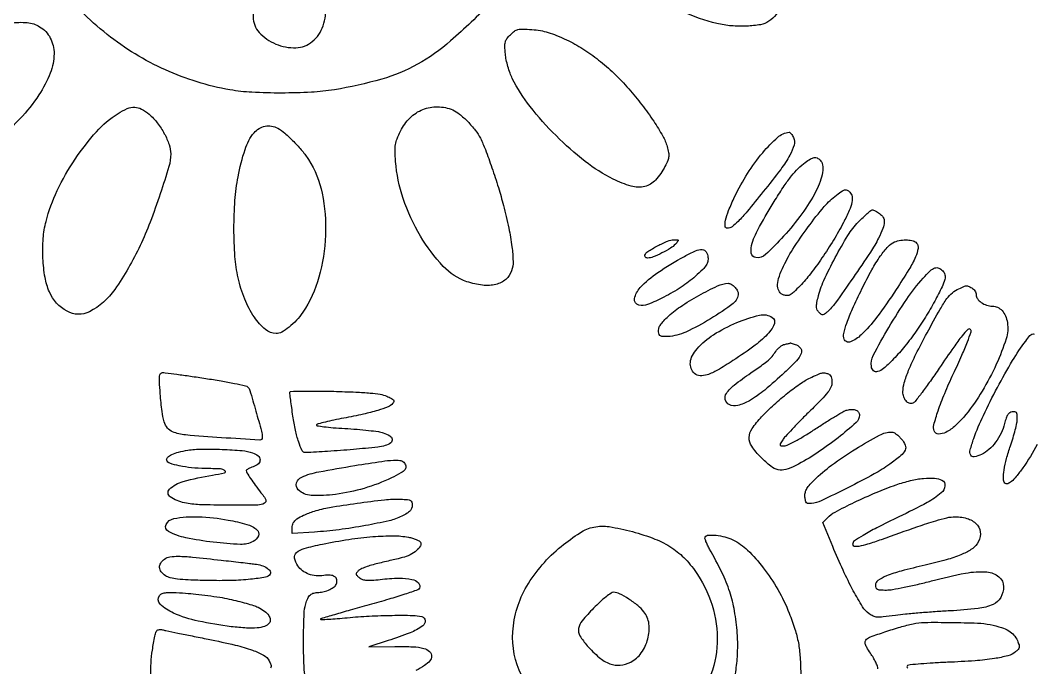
# Model space of a CAD drawing. Header units: inches. Extents: x 0 to 5940, y 0 to 4205.
# Drawn here: x 5454.9 to 5486.68, y 738.83 to 759.12 of the extents above; entities that cross this region are included whole.
import ezdxf

# ---------------------------------------------------------------- set-up
doc = ezdxf.new("R2010")
doc.units = ezdxf.units.IN
doc.header["$LTSCALE"] = 50
doc.header["$MEASUREMENT"] = 0

# ---------------------------------------------------------------- blocks, each defined once
blk = doc.blocks.new('JACZ-COO-GE-001-CAR-LOGO-R00')
at = {"color": 8}
for points in [[(5502.58, 2841.48, -0.020941), (5484.89, 2824.7, -0.05237), (5470.35, 2814.49, -0.057119), (5454.77, 2808.02, -0.029109), (5434.07, 2803.37, -0.027609), (5424.03, 2802.28, -0.01301), (5410.98, 2801.93, -0.012956), (5398.05, 2802.26, -0.030352), (5388.44, 2803.34, -0.063052), (5360.22, 2812.03, -0.061367), (5334.78, 2827.53, -0.058878), (5312.99, 2849.4, -0.050387)], [(5741.27, 2648.47, -0.03275), (5734.99, 2638.25, -0.014179), (5732.13, 2634.46, -0.048434), (5729.99, 2632.24, -0.096053), (5728.36, 2631.33, -0.283743), (5727.17, 2631.61, -0.205839), (5726.47, 2633.37, -0.030015), (5726.81, 2637.3, -0.028928), (5727.83, 2642.26, -0.018545), (5729.57, 2647.88, 0.010818), (5730.71, 2651.38, 0.011429), (5731.67, 2654.86, 0.011111), (5732.37, 2657.89, 0.049799), (5732.56, 2659.7, 0.020622), (5732.49, 2661.52, 0.138126), (5732.18, 2662.37, 0.215816), (5731.55, 2662.73, 0.059582), (5730.38, 2662.7, 0.105998), (5729.26, 2662.28, 0.10408), (5728.4, 2661.44, 0.065711), (5727.68, 2659.99, 0.019314), (5726.98, 2657.6, -0.049183), (5725.44, 2653.34, -0.048485), (5723.09, 2649.44, -0.050957), (5720.17, 2646.26, -0.070847), (5716.96, 2644.12, -0.058771), (5713.72, 2643.02, -0.343934), (5712.21, 2643.76, -0.181049), (5711.98, 2646.08, -0.021818), (5713.55, 2651.08, -0.02354), (5717.73, 2661.11, -0.011964), (5723.87, 2673.32, -0.011926), (5730.51, 2685.09, -0.026583), (5736.23, 2693.63, -0.009745), (5738.07, 2695.98, -0.125399), (5738.96, 2696.64, -0.193187), (5739.9, 2696.65, -0.02928)], [(5421.21, 2547.03, -0.019057), (5420.69, 2554.95, -0.00965), (5420.6, 2564.95, -0.007587), (5420.85, 2574.46, -0.05964), (5421.55, 2578.81, -0.040316), (5422.47, 2581.25, -0.102182), (5423.6, 2582.76, -0.117017), (5425.13, 2583.58, -0.062608), (5427.27, 2583.86, 0.063882), (5429.6, 2584.18, 0.047769), (5432.03, 2585.09, 0.049586), (5434.05, 2586.33, 0.139175), (5435.03, 2587.64, 0.152291), (5435.14, 2589.39, 0.191824), (5434.21, 2590.71, 0.127275), (5432.23, 2591.37, 0.056757), (5429.46, 2591.25, -0.061122), (5426.06, 2591.12, -0.067308), (5422.84, 2591.84, -0.071833), (5420.11, 2593.33, -0.08759), (5418.12, 2595.44, -0.09574), (5416.71, 2598.87, -0.267313), (5417.51, 2601.24, -0.116032), (5420.88, 2603.05, -0.015161), (5428.85, 2604.93, -0.01294), (5440.39, 2606.98, -0.017443), (5450.93, 2608.2, -0.019484), (5459.9, 2608.57, -0.048256), (5466.44, 2607.95, -0.024074), (5468.18, 2607.52, -0.027714), (5469.79, 2606.95, -0.028475), (5471.07, 2606.32, -0.122275), (5471.69, 2605.74, -0.287868), (5471.71, 2604.13, -0.079418), (5469.99, 2602.12, -0.061535), (5467.14, 2600.25, -0.054652), (5463.8, 2599.03, -0.001302), (5461.9, 2598.57, -0.000437), (5459.12, 2597.9, -0.000435), (5456.03, 2597.17, -0.000498), (5453.09, 2596.48, 0.014732), (5450.3, 2595.74, 0.017224), (5447.71, 2594.87, 0.016352), (5445.59, 2594, 0.092873), (5444.59, 2593.3, 0.035224), (5443.8, 2592.37, 0.200711), (5443.65, 2591.76, 0.16919), (5443.97, 2591.16, 0.023696), (5445.07, 2590.24, 0.080827), (5446.42, 2589.52, 0.061165), (5448.07, 2589.18, 0.037994), (5450.39, 2589.16, 0.010203), (5454.07, 2589.49, -0.019991), (5462.38, 2590.08, -0.061991), (5467.97, 2589.55, -0.140206), (5470.81, 2588.01, -0.2991), (5471.32, 2585.68, -0.221394), (5470.58, 2584.96, -0.003523), (5464.89, 2583.04, -0.008136), (5457.89, 2580.85, -0.004421), (5449.23, 2578.39, 0.001822), (5440.99, 2576.09, 0.00309), (5434.1, 2574.09, 0.000442), (5428.07, 2572.3, 0.567999), (5428.02, 2572.1, 0.213315), (5428.35, 2571.97, 0.001324), (5431.6, 2572.16, 0.005051), (5435.34, 2572.43, 0.00316), (5439.72, 2572.81, -0.010709), (5449.29, 2573.5, -0.00927), (5459.35, 2573.82, -0.007395), (5468.31, 2573.81, -0.061514), (5472.32, 2573.25, -0.32044), (5473.77, 2571.49, -0.261212), (5472.7, 2569.22, -0.060395), (5467.14, 2566.21, -0.01575), (5457.57, 2562.78), (5449.07, 2560.03), (5460.57, 2560.19, -0.012573), (5468.55, 2560.1, -0.05626), (5473.17, 2559.41, -0.122318), (5475.64, 2558.04, -0.208661), (5476.57, 2555.91, -0.184677), (5475.83, 2553.98, -0.059859), (5473.49, 2551.92, -0.040802), (5469.64, 2549.72, -0.016101)], [(5608.43, 2543.81, 0.02577), (5609.74, 2551.03, 0.025114), (5610.34, 2558.55, 0.025784), (5610.16, 2566.03, 0.024479), (5608.95, 2575.75, 0.036215), (5606.87, 2584.09, 0.033168), (5603.45, 2592.55, 0.016694), (5598.09, 2602.75, -0.016751), (5597.18, 2604.49, -0.023781), (5596.49, 2606.1, -0.02133), (5596.06, 2607.43, -0.208728), (5596.15, 2608, -0.244064), (5597.57, 2608.86, -0.03955), (5600.91, 2608.79, -0.040409), (5604.75, 2608.09, -0.047751), (5608.21, 2606.81, -0.079622), (5614.68, 2602.29, -0.036502), (5621.55, 2594.6, -0.034215), (5627.91, 2585.06, -0.034721), (5632.87, 2574.78, -0.018128), (5635.37, 2567.8, -0.031549), (5636.87, 2561.84, -0.029913), (5637.64, 2555.52, -0.014511), (5637.91, 2547.38, -0.066109)], [(5671.65, 2550.46, 0.082077), (5671.43, 2551.56, 0.018499), (5670.67, 2553.32, 0.018695), (5669.64, 2555.31, 0.017156), (5668.43, 2557.28, -0.010586), (5666.75, 2559.93, -0.065796), (5666.11, 2561.41, -0.144483), (5666.11, 2562.44, -0.127809), (5666.68, 2563.37, -0.10668), (5668.37, 2564.42, -0.005042), (5674.73, 2566.62, -0.009185), (5681.42, 2568.72, -0.015751), (5687.07, 2570.19, -0.053682), (5691.93, 2570.76, -0.005404), (5703.59, 2570.73, -0.006005), (5715.2, 2570.44, -0.042935), (5720.77, 2569.76, -0.021979), (5725.63, 2568.5, -0.059053), (5728.89, 2567.07, -0.081268), (5731.1, 2565.23, -0.080504), (5732.61, 2562.78, -0.020295), (5733.31, 2560.88, -0.118523), (5733.39, 2559.82, -0.146736), (5732.97, 2558.96, -0.036764), (5731.82, 2557.88, -0.105184), (5728.49, 2556.18, -0.027253), (5722.57, 2554.94, -0.020261), (5714.11, 2553.99, -0.007382), (5702.07, 2553.31, 0.004163), (5695.83, 2552.99, 0.006067), (5690.35, 2552.6, 0.003205), (5685.72, 2552.19, 0.099783), (5684.62, 2551.86, 0.641738), (5684.69, 2550.78, 0.045534)], [(5353.96, 2547.36, -0.053626), (5354.54, 2558.65, -0.004849), (5355.58, 2564.72, -0.070383), (5356.26, 2566.79, -0.233431), (5357.26, 2567.55, -0.109027), (5358.93, 2567.52, 0.009059), (5360.42, 2567.18, 0.000393), (5365.68, 2566.09, 0.000669), (5371.91, 2564.82, 0.000477), (5378.9, 2563.41, -0.008046), (5390.78, 2560.83, -0.027894), (5398.32, 2558.62, -0.043604), (5403.12, 2556.42, -0.141787), (5405.54, 2553.94, -0.01813), (5406.34, 2552.3, -0.135345), (5406.47, 2551.46, -0.145528), (5406.14, 2550.69, -0.022034)]]:
    blk.add_lwpolyline(points, format="xyb", dxfattribs=at)
for points in [[(5582.21, 2883.76, -0.026619), (5589.43, 2881.1, -0.014329), (5598.04, 2877.11, -0.014302), (5606.49, 2872.58, -0.024186), (5613.26, 2868.26, -0.059481), (5623.54, 2858.94, -0.104779), (5629.09, 2848.96, -0.149863), (5629.1, 2840.02, -0.1753), (5624.02, 2833.26, -0.102532), (5620.3, 2831.79, -0.032148), (5614.31, 2831.14, -0.031564), (5607.57, 2831.28, -0.036785), (5601.25, 2832.28, -0.055216), (5586.34, 2837.57, -0.037721), (5570.78, 2846.61, -0.038251), (5557.64, 2857.21, -0.097768), (5550.55, 2867.11, -0.068265), (5548.86, 2872.78, -0.136218), (5549.4, 2877.39, -0.132023), (5552.27, 2881.16, -0.062305), (5557.57, 2884.28, -0.075307), (5562.27, 2885.53, -0.032331), (5568.77, 2885.81, -0.031329), (5575.79, 2885.22, -0.038267)], [(5411.03, 2853, 0.076265), (5406.37, 2849.96, 0.057671), (5402.31, 2845.38, 0.05907), (5399.51, 2840.14, 0.093992), (5398.57, 2835.16, 0.187599), (5401.21, 2828.41, 0.108781), (5408.44, 2823.35, 0.105706), (5417.3, 2821.7, 0.169728), (5424.42, 2824.41, 0.134769), (5429.19, 2831.32, 0.113882), (5430.15, 2840.18, 0.11719), (5427.15, 2848.37, 0.148643), (5420.97, 2853.48, 0.024612), (5418.15, 2854.5, 0.08676), (5416.24, 2854.74, 0.077423), (5414.25, 2854.33, 0.01712)], [(5305.27, 2830.92, -0.135992), (5309.93, 2825.95, -0.124131), (5311.57, 2819.11, -0.092733), (5309.89, 2810.66, -0.048447), (5304.93, 2801.1, -0.049495), (5296.61, 2790.68, -0.018956), (5283.15, 2777.88, -0.019091), (5268.63, 2766.04, -0.044476), (5256.73, 2758.63, -0.062435), (5250.15, 2756.28, -0.09109), (5244.02, 2756.05, -0.102561), (5238.73, 2757.97, -0.099966), (5234.59, 2761.85, -0.113946), (5232.28, 2767.43, -0.101571), (5232.52, 2773.71, -0.065655), (5235.56, 2781.54, -0.021413), (5242, 2792.16, -0.02576), (5249.61, 2802.39, -0.024318), (5258.37, 2812, -0.025156), (5267.65, 2820.34, -0.034906), (5276.79, 2826.76, -0.047852), (5284.47, 2830.44, -0.051642), (5292.51, 2832.48, -0.057458), (5299.83, 2832.7, -0.11623)], [(5535.6, 2825.15, -0.03004), (5542.66, 2821.26, -0.025763), (5549.59, 2816.36, -0.024543), (5556.3, 2810.52, -0.021548), (5562.73, 2803.8, -0.015935), (5568.48, 2796.79, -0.017253), (5573.63, 2789.61, -0.017772), (5577.62, 2783.11, -0.060759), (5579.53, 2778.54, -0.022104), (5580.13, 2775.93, -0.07364), (5580.2, 2774.17, -0.071057), (5579.76, 2772.44, -0.019641), (5578.58, 2769.89, -0.067152), (5574.45, 2763.94, -0.148568), (5569.75, 2761.14, -0.130567), (5563.85, 2761.25, -0.046711), (5555.95, 2764.33, -0.049167), (5543.71, 2772.07, -0.030601), (5530.95, 2783.32, -0.030587), (5519.66, 2796.05, -0.048774), (5511.85, 2808.32, -0.03001), (5510.84, 2810.64, -0.018295), (5509.92, 2813.48, -0.018243), (5509.21, 2816.41, -0.028244), (5508.83, 2818.98, -0.013666), (5508.61, 2822.39, -0.072665), (5508.81, 2824.23, -0.097818), (5509.51, 2825.68, -0.035261), (5511.02, 2827.42, -0.038138), (5512.81, 2828.95, -0.100313), (5514.33, 2829.66, -0.066076), (5516.37, 2829.86, -0.010129), (5520.44, 2829.66, -0.024682), (5524.12, 2829.21, -0.029637), (5527.52, 2828.42, -0.025817), (5531.15, 2827.13, -0.012969)], [(5353.11, 2792.71, -0.048505), (5356.69, 2788.89, -0.039473), (5359.75, 2784.19, -0.041021), (5361.87, 2779.41, -0.084064), (5362.55, 2775.38, -0.072018), (5361.74, 2769.85, -0.008476), (5358, 2757.97, -0.011012), (5353.51, 2745.47, -0.019001), (5349.17, 2735.31, -0.04033), (5338.14, 2716.19, -0.124592), (5327.01, 2706.44, -0.249548), (5317.25, 2706.62, -0.163936), (5309.52, 2715.11, -0.061137), (5307.62, 2721.43, -0.030593), (5306.71, 2729.75, -0.030238), (5306.83, 2738.41, -0.045185), (5308.06, 2745.88, -0.048016), (5312.97, 2759.32, -0.035581), (5320.79, 2773.07, -0.036365), (5330.11, 2785.06, -0.066969), (5339.52, 2793.03, -0.043453), (5343.53, 2795.13, -0.105338), (5346.8, 2795.75, -0.115769), (5349.84, 2794.96, -0.058971)], [(5485.85, 2794.53, -0.073854), (5488.77, 2792.77, -0.026737), (5492.34, 2789.48, -0.027051), (5495.66, 2785.68, -0.048815), (5497.88, 2782.19, -0.026904), (5500.06, 2777.25, -0.007509), (5502.93, 2769.3, -0.007844), (5505.77, 2760.63, -0.011378), (5507.97, 2752.88, -0.011376), (5510.31, 2742.98, -0.021071), (5511.69, 2734.83, -0.025064), (5512.17, 2728.44, -0.086085), (5511.56, 2724.34, -0.1373), (5509.01, 2720.55, -0.116973), (5504.7, 2718.34, -0.09012), (5498.88, 2717.99, -0.051851), (5492, 2719.55, -0.124271), (5481.64, 2726.24, -0.053753), (5471.73, 2739.48, -0.051113), (5464.18, 2755.81, -0.064695), (5460.85, 2772.08, -0.011714), (5460.63, 2776.64, -0.046618), (5460.81, 2779.44, -0.054077), (5461.5, 2781.94, -0.019553), (5462.99, 2785.31, -0.084146), (5467.14, 2791.09, -0.099501), (5472.75, 2794.77, -0.102167), (5479.22, 2795.95, -0.093396)], [(5409.3, 2786.57, -0.051992), (5412.41, 2784.39, -0.019506), (5416.29, 2780.75, -0.019713), (5420.03, 2776.64, -0.033319), (5422.78, 2772.88, -0.091545), (5428.71, 2758.19, -0.059705), (5430.2, 2739.92, -0.058765), (5427.3, 2721.45, -0.079924), (5420.25, 2706.17, -0.038414), (5417.5, 2702.68, -0.038452), (5414.25, 2699.66, -0.040873), (5411.05, 2697.52, -0.127775), (5408.57, 2696.88, -0.18184), (5403.93, 2698.62, -0.063406), (5399.12, 2704.06, -0.053106), (5394.9, 2711.93, -0.04165), (5392.01, 2721.19, -0.036853), (5390.63, 2730.56, -0.017859), (5390.2, 2742.66, -0.017822), (5390.63, 2755.04, -0.029762), (5391.98, 2765.38, -0.03022), (5395.04, 2777.32, -0.093878), (5398.99, 2784.59, -0.175779), (5403.79, 2787.45, -0.176011)], [(5634.72, 2782.45, -0.174919), (5634.98, 2779.22, -0.061089), (5633.19, 2774.83, -0.034114), (5629.14, 2768.61, -0.008189), (5621.55, 2758.88, -0.003538), (5614.46, 2750.2, -0.021025), (5610.53, 2745.85, -0.040372), (5607.87, 2743.54, -0.159534), (5605.83, 2742.88, -0.38929), (5604.85, 2743.78, -0.0786), (5605.03, 2746.38, -0.040303), (5606.38, 2750.61, -0.013316), (5609.01, 2756.57, -0.030445), (5614.65, 2766.81, -0.034281), (5621.29, 2775.88, -0.035694), (5627.84, 2782.6, -0.15753), (5632.84, 2784.8, -0.213513), (5633.21, 2784.68, -0.039188), (5633.71, 2784.14, -0.035983), (5634.24, 2783.38, -0.025829)], [(5646.37, 2772.68, -0.165188), (5647.42, 2770.56, -0.065748), (5647.41, 2767.27, -0.05318), (5646.44, 2763.28, -0.036585), (5644.56, 2759.02, -0.034749), (5638.41, 2749.22, -0.026644), (5630.43, 2739.41, -0.020816), (5622.52, 2731.39, -0.226861), (5618.31, 2730.06, -0.33035), (5616.28, 2732.06, -0.119747), (5616.65, 2736.33, -0.047075), (5619.9, 2743.66, -0.010921), (5626.76, 2755.28, -0.008796), (5630.73, 2761.44, -0.021768), (5633.92, 2765.77, -0.028777), (5636.83, 2769, -0.035659), (5639.91, 2771.63, -0.023167), (5642.22, 2773.18, -0.095786), (5643.79, 2773.75, -0.149802), (5645.08, 2773.58, -0.088161)], [(5659.37, 2758.68, -0.156278), (5660.35, 2756.78, -0.093409), (5660.29, 2754.21, -0.053821), (5659.13, 2750.62, -0.015606), (5656.58, 2745.39, -0.015248), (5652.18, 2737.64, -0.013798), (5647.19, 2729.9, -0.014354), (5642.14, 2722.96, -0.027174), (5637.62, 2717.74, -0.010373), (5634.89, 2715.02, -0.062323), (5633.29, 2713.84, -0.121993), (5631.96, 2713.47, -0.095194), (5630.48, 2713.71, -0.156119), (5628.6, 2715.17, -0.138124), (5627.81, 2717.52, -0.086771), (5628.22, 2720.87, -0.033399), (5629.89, 2725.28, -0.033687), (5634.45, 2733.68, -0.017875), (5641.13, 2743.45, -0.017189), (5648.17, 2752.33, -0.057788), (5653.58, 2757.38, -0.009082), (5656.14, 2759.2, -0.095142), (5657.32, 2759.71, -0.193347), (5658.24, 2759.56, -0.060402)], [(5672.35, 2749.32, -0.107452), (5673.92, 2747.62, -0.143346), (5674.43, 2745.59, -0.085836), (5673.84, 2742.82, -0.02161), (5671.94, 2738.6, -0.029636), (5668.34, 2732.4, -0.00524), (5660.8, 2721.28, -0.00394), (5652.95, 2710.14, -0.05359), (5649.65, 2706.45, -0.019617), (5648.34, 2705.36, -0.143286), (5647.59, 2705.06, -0.183558), (5646.9, 2705.26, -0.036547), (5645.9, 2706.12, -0.073298), (5645.11, 2707.18, -0.106514), (5644.79, 2708.3, -0.063649), (5644.88, 2709.85, -0.012812), (5645.46, 2712.55, -0.04643), (5648.03, 2720.04, -0.016896), (5652.98, 2730.11, -0.016643), (5658.54, 2739.75, -0.052621), (5663.12, 2745.63, -0.008925), (5665.13, 2747.64, -0.012949), (5666.98, 2749.34, -0.008534), (5668.57, 2750.67, -0.172151), (5669.15, 2750.88, -0.09308), (5669.67, 2750.78, -0.020584), (5670.49, 2750.42, -0.020717), (5671.43, 2749.92, -0.018647)], [(5583.13, 2735.94, -0.072185), (5580.99, 2734.17, -0.020851), (5577.22, 2732.09, -0.019618), (5573.34, 2730.34, -0.096584), (5571, 2729.88, -0.081006), (5570.42, 2729.97, -0.121972), (5569.99, 2730.25, -0.142079), (5569.78, 2730.65, -0.127734), (5569.8, 2731.13, -0.177565), (5571.03, 2732.7, -0.017268), (5575.29, 2735.15, -0.020911), (5579.73, 2737.28, -0.099001), (5582.47, 2737.86, -0.011562), (5583.99, 2737.83, -0.310647), (5584.3, 2737.61, -0.263037), (5584.23, 2737.2, -0.009051)], [(5688.54, 2736.42, -0.217824), (5689.17, 2734.06, -0.062475), (5688.07, 2730.35, -0.034278), (5685.17, 2724.83, -0.00818), (5679.59, 2716.09, -0.013878), (5671.01, 2703.88, -0.042286), (5664.3, 2696.3, -0.094804), (5659.61, 2693.28, -0.419269), (5656.9, 2694.45, -0.148831), (5656.72, 2696.98, -0.028704), (5658.02, 2701.45, -0.021799), (5660.52, 2707.66, -0.007567), (5664.65, 2716.39, -0.011745), (5668.99, 2724.73, -0.026397), (5672.76, 2730.78, -0.034267), (5676.08, 2734.91, -0.11054), (5678.96, 2736.9, -0.059062), (5681.61, 2737.62, -0.049662), (5684.51, 2737.76, -0.052756), (5687.06, 2737.36, -0.155444)], [(5597.37, 2730.26, -0.07528), (5597.27, 2728.38, -0.095527), (5596.61, 2726.77, -0.054028), (5595.08, 2724.93, -0.010171), (5591.87, 2721.94, -0.037533), (5585.7, 2717.2, -0.026528), (5578.14, 2712.81, -0.02283), (5570.95, 2709.53, -0.158343), (5567.14, 2709.27, -0.397872), (5565.3, 2712.16, -0.141285), (5567.74, 2716.96, -0.056467), (5575.44, 2723.54, -0.023884), (5587.07, 2730.61, -0.021333), (5591.93, 2732.99, -0.112275), (5594.84, 2733.55, -0.241188), (5596.53, 2732.61, -0.12388)], [(5700.03, 2724.27, -0.144675), (5700.95, 2722.58, -0.118933), (5700.9, 2720.51, -0.049586), (5699.69, 2717.32, -0.006996), (5696.48, 2711.08, -0.017292), (5692.41, 2704.03, -0.016019), (5687.77, 2697.09, -0.016406), (5682.83, 2690.66, -0.021397), (5677.87, 2685.13, -0.02495), (5674.15, 2681.68, -0.104324), (5671.47, 2680.26, -0.261037), (5669.74, 2680.66, -0.173916), (5668.77, 2682.5, -0.158461), (5669.61, 2687.37, -0.011219), (5676.42, 2699.58, -0.016962), (5684.24, 2711.91, -0.033375), (5691.4, 2721.04, -0.017539), (5694.54, 2724.28, -0.102729), (5696.53, 2725.55, -0.194049), (5698.22, 2725.5, -0.094678)], [(5609, 2717.31, -0.036421), (5609.6, 2716.61, -0.03413), (5610.11, 2715.82, -0.035971), (5610.46, 2715.06, -0.090115), (5610.57, 2714.45, -0.235372), (5608.38, 2710.07, -0.024203), (5598.53, 2703.35, -0.029502), (5587.69, 2697.57, -0.093686), (5579.76, 2695.59, -0.020318), (5577.71, 2695.56, -0.115716), (5576.67, 2695.83, -0.175841), (5576.07, 2696.48, -0.062428), (5575.74, 2697.71, -0.103991), (5575.83, 2699.01, -0.06733), (5576.43, 2700.39, -0.047667), (5577.6, 2701.98, -0.019315), (5579.48, 2703.91, -0.042227), (5585.32, 2708.59, -0.020731), (5593.44, 2713.57, -0.018286), (5601.51, 2717.69, -0.099919), (5606.25, 2718.83, -0.099705), (5606.81, 2718.74, -0.036704), (5607.54, 2718.4, -0.0346), (5608.31, 2717.91, -0.03502)], [(5712.64, 2716.84, -0.068689), (5713.38, 2716.31, -0.055977), (5714, 2715.55, -0.057687), (5714.43, 2714.71, -0.087953), (5714.57, 2713.9, 0.159171), (5715.15, 2712.14, 0.080591), (5716.83, 2710.48, 0.072669), (5719.16, 2709.29, 0.082078), (5721.64, 2708.88, -0.108653), (5723.94, 2708.37, -0.099945), (5725.9, 2706.94, -0.086151), (5727.37, 2704.64, -0.058767), (5728.22, 2701.66, -0.118891), (5727.68, 2694.61, -0.028132), (5723.39, 2683.51, -0.028987), (5717.2, 2671.69, -0.03569), (5710.04, 2661.51, -0.034104), (5705.57, 2656.72, -0.068869), (5701.35, 2653.75, -0.127124), (5698.12, 2653.02, -0.302343), (5696.21, 2654.38, -0.159254), (5696.08, 2656.98, -0.015188), (5697.96, 2663.16, -0.017519), (5700.83, 2670.75, -0.011158), (5704.66, 2679.38, 0.004959), (5708.36, 2687.42, 0.01321), (5710.78, 2693.24, 0.009727), (5712.36, 2697.58, 0.286085), (5712.1, 2698.68, 0.41402), (5710.95, 2698.68, 0.026787), (5708.47, 2695.92, 0.017908), (5704.75, 2690.96, 0.003544), (5698.47, 2681.78, -0.005571), (5694.55, 2676.11, -0.00819), (5690.97, 2671.21, -0.004432), (5687.86, 2667.18, -0.135439), (5686.85, 2666.43, -0.186806), (5685.36, 2666.44, -0.122849), (5683.94, 2667.44, -0.097291), (5682.92, 2669.24, -0.080575), (5682.57, 2671.41, -0.071619), (5683.15, 2675.41, -0.025668), (5685.06, 2680.86, -0.019373), (5688.27, 2687.93, -0.008056), (5693.13, 2697.21, -0.003454), (5698.88, 2707.59, -0.02852), (5701.78, 2712.14, -0.063493), (5704.18, 2714.69, -0.068926), (5707.07, 2716.48, -0.004616), (5709.54, 2717.54, -0.08302), (5710.37, 2717.74, -0.125048), (5711.12, 2717.6, -0.014924)], [(5625.46, 2703.97, -0.349106), (5626.38, 2701.3, -0.100339), (5623.98, 2697.27, -0.04822), (5618.02, 2691.86, -0.015885), (5608.3, 2685.08, -0.012726), (5601.5, 2680.89, -0.050555), (5597.04, 2678.87, -0.095025), (5593.88, 2678.44, -0.171887), (5591.51, 2679.44, -0.11967), (5590.01, 2681.64, -0.115315), (5589.66, 2684.31, -0.095586), (5590.55, 2687.27, -0.059805), (5592.6, 2690.26, -0.072309), (5599.79, 2696.39, -0.041562), (5609.93, 2701.65, -0.039633), (5619.86, 2704.9, -0.203095)], [(5636, 2691.9, -0.162963), (5637.95, 2690.31, -0.245947), (5638.12, 2688.17, -0.089349), (5636.05, 2685.02, -0.014947), (5630.88, 2679.89, -0.014924), (5622.17, 2672.23, -0.041548), (5615.49, 2667.58, -0.064157), (5610.35, 2665.43, -0.192466), (5606.64, 2665.84, -0.211322), (5604.93, 2668.03, -0.214044), (5605.42, 2670.74, -0.077583), (5608.86, 2674.42, -0.015809), (5616.07, 2679.71, 0.003611), (5621.25, 2683.32, 0.02356), (5623.75, 2685.27, 0.041857), (5625.4, 2686.94, 0.029287), (5626.97, 2689.07, -0.043646), (5627.8, 2690.13, -0.0372), (5628.85, 2691.09, -0.03885), (5629.94, 2691.83, -0.080927), (5630.9, 2692.18, 0.004132), (5631.74, 2692.35, 0.00601), (5632.49, 2692.52, 0.0032), (5633.11, 2692.67, 0.097582), (5633.25, 2692.74, -0.231949), (5633.4, 2692.77, -0.004821), (5634.14, 2692.55, -0.01022), (5635.01, 2692.27, -0.006575)], [(5377.86, 2677.3, -0.005262), (5384.54, 2676.23, -0.007824), (5390.36, 2675.13, -0.003973), (5395.25, 2674.1, -0.141528), (5396.25, 2673.55, -0.126741), (5397.14, 2672.07, -0.002205), (5399.76, 2663.03, -0.00361), (5402.19, 2654.3, -0.066064), (5402.57, 2651.45, -0.430641), (5401.47, 2650.4, -0.00218), (5384.69, 2651.41, -0.005779), (5369.03, 2652.61, -0.075244), (5363.36, 2653.98, -0.129714), (5361.19, 2655.62, -0.088931), (5359.73, 2658.36, -0.048429), (5358.74, 2662.88, -0.011243), (5357.99, 2670.63, -0.004342), (5357.64, 2676.02, -0.040688), (5357.7, 2678.35, -0.133382), (5358.13, 2679.45, -0.237799), (5358.98, 2679.88, -0.033002), (5360.18, 2679.8, -0.000956), (5365.22, 2679.12, -0.001924), (5371.15, 2678.29, -0.001324)], [(5649.99, 2679.27, -0.126099), (5650.64, 2678.81, -0.074641), (5651.14, 2677.99, -0.060817), (5651.46, 2676.89, -0.040437), (5651.57, 2675.58, -0.109876), (5651.11, 2673.53, -0.055356), (5649.73, 2671.26, -0.028679), (5647, 2668.13, -0.005389), (5641.63, 2662.75, 0.004315), (5637.71, 2658.83, 0.005356), (5634.12, 2655.12, 0.004418), (5631.18, 2651.94, 0.039718), (5630.02, 2650.44, 0.008665), (5628.96, 2648.76, 0.210577), (5628.89, 2648.22, 0.314087), (5629.25, 2647.93, 0.017172), (5630.77, 2647.88, 0.115711), (5632.26, 2648.23, 0.009808), (5635.79, 2650.07, 0.012477), (5639.98, 2652.49, 0.00898), (5644.53, 2655.4, -0.005495), (5649.04, 2658.32, -0.00723), (5653.22, 2660.88, -0.005428), (5656.77, 2662.93, -0.066933), (5658.21, 2663.5, -0.057311), (5660.34, 2663.78, -0.104097), (5662.06, 2663.45, -0.142073), (5663.16, 2662.56, -0.153258), (5663.57, 2661.25, -0.213861), (5662.11, 2657.99, -0.014961), (5654.25, 2651.4, -0.021342), (5644.96, 2644.69, -0.026073), (5635.72, 2639.26, -0.047765), (5631.36, 2637.51, -0.130791), (5628.07, 2637.42, -0.110049), (5624.83, 2638.99, -0.028615), (5620.48, 2642.87, -0.045873), (5616.52, 2647.64, -0.156563), (5615.37, 2651.45, -0.146866), (5616.63, 2655.37, -0.03876), (5620.82, 2660.55, -0.019036), (5626.27, 2665.89, -0.017073), (5632.3, 2671, -0.017623), (5638.1, 2675.26, -0.043146), (5642.71, 2677.86, -0.005572), (5645.93, 2679.27, -0.052982), (5647.36, 2679.71, -0.099196), (5648.5, 2679.71, -0.040743)], [(5456.94, 2669.52, -0.014382), (5458.98, 2668.58, -0.100035), (5459.85, 2667.92, -0.239499), (5460.02, 2667.24, -0.117206), (5459.62, 2666.43, -0.123436), (5457.54, 2664.91, -0.023329), (5453.08, 2663.33, -0.019374), (5446.76, 2661.69, -0.008085), (5438.14, 2659.94, 0.005841), (5433.88, 2659.1, 0.008514), (5430.16, 2658.25, 0.004819), (5427.05, 2657.46, 0.132013), (5426.33, 2657.04, 0.610964), (5426.45, 2656.66, 0.008561), (5429.49, 2656.21, 0.012311), (5433.53, 2655.79, 0.006158), (5438.66, 2655.45, -0.00674), (5443.98, 2655.09, -0.007763), (5449.04, 2654.6, -0.007061), (5453.31, 2654.05, -0.044044), (5455.45, 2653.55, -0.056423), (5458.29, 2652.25, -0.224094), (5459.33, 2650.7, -0.27956), (5458.69, 2649.18, -0.077287), (5456.28, 2647.95, -0.055171), (5453.04, 2647.26, -0.002852), (5442.4, 2646.27, -0.005046), (5431.14, 2645.41, -0.007678), (5421.35, 2644.9, -0.300977), (5420, 2645.72, -0.027842), (5418.48, 2649.52, -0.028486), (5417.06, 2654.67, -0.017836), (5415.96, 2660.82, -0.001017), (5415.44, 2664.55, -0.001486), (5415, 2667.83, -0.000714), (5414.64, 2670.63, -0.026521), (5414.59, 2671.27, -0.411979), (5414.93, 2671.63, -0.002334), (5420.1, 2671.76, -0.007451), (5426.27, 2671.79, -0.004092), (5433.82, 2671.66, -0.003738), (5443.51, 2671.33, -0.012822), (5449.79, 2670.91, -0.019088), (5454.11, 2670.35, -0.057973)], [(5681.98, 2650.81, -0.079294), (5683.58, 2648.14, -0.208751), (5683.52, 2645.95, -0.110965), (5681.68, 2643.59, -0.015977), (5676.81, 2639.84, -0.03167), (5670.03, 2635.57, -0.008146), (5658.56, 2629.58, -0.005322), (5646.81, 2623.83, -0.085197), (5642.57, 2622.64, -0.047758), (5641.22, 2622.63, -0.177359), (5640.47, 2622.98, -0.144004), (5640.03, 2623.8, -0.028148), (5639.77, 2625.46, -0.066572), (5639.83, 2627.23, -0.082034), (5640.37, 2628.78, -0.056151), (5641.56, 2630.49, -0.015975), (5643.77, 2632.85, -0.038678), (5651.39, 2639.39, -0.019297), (5661.93, 2646.5, -0.015347), (5672.38, 2652.54, -0.123965), (5677.7, 2653.88, -0.121847), (5678.53, 2653.67, -0.034567), (5679.66, 2652.98, -0.032625), (5680.86, 2651.98, -0.029415)], [(5398.36, 2644.8, -0.085586), (5400.74, 2643.48, -0.218015), (5401.61, 2641.75, -0.22917), (5400.85, 2640.03, -0.092634), (5398.57, 2638.73, 0.018198), (5397.42, 2638.28, 0.026901), (5396.45, 2637.8, 0.025275), (5395.73, 2637.34, 0.245246), (5395.58, 2637.03, 0.13684), (5395.86, 2636.05, 0.009033), (5397.45, 2633.57, 0.012431), (5399.52, 2630.62, 0.008636), (5402, 2627.4, -0.012588), (5403.51, 2625.4, -0.076615), (5404.09, 2624.25, -0.183573), (5404.05, 2623.46, -0.150269), (5403.5, 2622.81, -0.139141), (5400.63, 2621.97, -0.00388), (5387.59, 2621.92, -0.007524), (5375.1, 2622.16, -0.044241), (5368.6, 2622.96, -0.093168), (5362.31, 2625.6, -0.477073), (5361.99, 2628.86, -0.130886), (5368.03, 2632.31, -0.023287), (5380.88, 2635.06, 0.015802), (5386.05, 2636.09, 0.612032), (5386.27, 2636.98, 0.169273), (5384.38, 2637.74, 0.008386), (5377.57, 2637.94, -0.021419), (5371.64, 2638.27, -0.028612), (5366.31, 2639.11, -0.026924), (5362.14, 2640.25, -0.238208), (5360.83, 2641.56, -0.294502), (5361.16, 2642.79, -0.07342), (5362.97, 2644.02, -0.048579), (5365.98, 2645.11, -0.02346), (5370, 2645.95, -0.037642), (5376.05, 2646.46, -0.012237), (5385.02, 2646.32, -0.010828), (5393.82, 2645.77, -0.06298)], [(5464.37, 2640.68, -0.132497), (5465.3, 2639.06, -0.234726), (5465, 2637.58, -0.099158), (5463.17, 2636.01, -0.016611), (5459.04, 2633.86, -0.039462), (5447.09, 2629.28, -0.040303), (5434.64, 2626.66, -0.042124), (5423.95, 2626.21, -0.188019), (5418.31, 2628.69, -0.276021), (5417.56, 2631.7, -0.222444), (5419.82, 2634.24, -0.053972), (5427.24, 2636.49, -0.007528), (5443.07, 2639.26, -0.002144), (5454.84, 2641.07, -0.020589), (5459.87, 2641.62, -0.051945), (5462.69, 2641.52, -0.162535)], [(5699.64, 2632.84, -0.306497), (5700.96, 2630.33, -0.191039), (5699.34, 2627.28, -0.054215), (5693.17, 2623.08, -0.009926), (5680.84, 2616.84, 0.004605), (5671.14, 2612.05, 0.016958), (5665.14, 2608.76, 0.019833), (5661.34, 2606.3, 0.243674), (5660.57, 2604.81, 0.385778), (5661.3, 2604.01, 0.067774), (5663.51, 2604.09, 0.033701), (5667.28, 2605.01, 0.008623), (5673.24, 2607.02, -0.001425), (5689.07, 2612.6, -0.009775), (5696.92, 2615.17, -0.019808), (5701.81, 2616.46, -0.053466), (5705.39, 2616.86, -0.081406), (5711.16, 2615.94, -0.142215), (5715.12, 2613.21, -0.18231), (5716.42, 2609.32, -0.144673), (5715, 2605.09, -0.099354), (5712.32, 2602.53, -0.04354), (5707.95, 2600.27, -0.030196), (5701.54, 2598.08, -0.011003), (5692.23, 2595.74, 0.008338), (5681.75, 2593.15, 0.031952), (5675.38, 2591.03, 0.054228), (5671.67, 2589.03, 0.24687), (5670.57, 2586.93, 0.099521), (5670.79, 2585.85, 0.194137), (5671.4, 2585.24, 0.090017), (5672.64, 2584.95, 0.012431), (5675.32, 2584.89, 0.042046), (5678.04, 2585.12, 0.007381), (5683.08, 2586.06, 0.007958), (5688.98, 2587.35, 0.007074), (5695.07, 2588.88, -0.01751), (5709.88, 2592.26, -0.067798), (5719.27, 2592.77, -0.151133), (5724.49, 2590.68, -0.226123), (5726.57, 2586.31, -0.130667), (5725.32, 2581.62, -0.158549), (5721.97, 2578.58, -0.077685), (5715.39, 2576.78, -0.015054), (5703.09, 2575.77, 0.004284), (5696.71, 2575.38, 0.003545), (5689.92, 2574.87, 0.00358), (5683.7, 2574.3, 0.0096), (5679.28, 2573.78, -0.005707), (5673.89, 2573.11, -0.044615), (5671.37, 2573.05, -0.086972), (5669.6, 2573.48, -0.05444), (5667.76, 2574.54, -0.096553), (5664.97, 2577.54, -0.015067), (5660.89, 2584.58, -0.015707), (5656.4, 2593.54, -0.011169), (5651.91, 2603.85), (5647.63, 2614.32), (5649.62, 2616.44, -0.083295), (5652.9, 2618.93, -0.009068), (5661.41, 2623.21, -0.011923), (5670.9, 2627.49, -0.01672), (5679.57, 2630.83, -0.02406), (5685.87, 2632.67, -0.034238), (5691.62, 2633.65, -0.03952), (5696.41, 2633.75, -0.108838)], [(5468.07, 2621.88, -0.088166), (5467.83, 2620.53, -0.102555), (5467.15, 2619.43, -0.067865), (5465.84, 2618.39, -0.019809), (5463.57, 2617.15, -0.058118), (5457.97, 2615.14, -0.011924), (5447.66, 2613.01, -0.013007), (5436.1, 2611.22, -0.016407), (5425.32, 2610.19), (5415.57, 2609.58), (5415.57, 2612.11, -0.132299), (5416.13, 2614.18, -0.102697), (5417.69, 2615.92, -0.061222), (5420.57, 2617.54, -0.017936), (5425.33, 2619.31, -0.037684), (5431.95, 2620.95, -0.007549), (5443.97, 2622.81, -0.007668), (5456.05, 2624.3, -0.035706), (5463.07, 2624.56, -0.010978), (5466.07, 2624.38, -0.103438), (5467.3, 2624.02, -0.207009), (5467.88, 2623.29, -0.065791)], [(5387.65, 2615.46, -0.025693), (5395.84, 2613.56, -0.1079), (5400.26, 2611.17, -0.325861), (5400.87, 2608.62, -0.171787), (5398.56, 2606.09, -0.134101), (5393.03, 2604.83, -0.018611), (5381.17, 2605.76, -0.021866), (5369.19, 2607.69, -0.068598), (5361.52, 2610.4, -0.409974), (5360.51, 2613.49, -0.233371), (5363.92, 2616.07, -0.058324), (5374.7, 2616.88, -0.033632)], [(5564.32, 2610.39, -0.027619), (5574.18, 2607.16, -0.052499), (5581.59, 2603.33, -0.058318), (5587.52, 2598.35, -0.04345), (5592.82, 2591.64, -0.080122), (5599.76, 2576.19, -0.086494), (5601.24, 2559.76, -0.090225), (5597.1, 2544.36, -0.097196), (5587.86, 2531.86, -0.043468), (5582.54, 2527.79, -0.049272), (5576.81, 2524.89, -0.046217), (5570.32, 2523.04, -0.031588), (5562.7, 2522.11, -0.037968), (5553.27, 2522.27, -0.049685), (5544.81, 2523.92, -0.04921), (5536.78, 2527.22, -0.036241), (5528.63, 2532.33, -0.121031), (5515.83, 2547.63, -0.130609), (5512.05, 2566.67, -0.118479), (5518.18, 2586.52, -0.08867), (5533.2, 2603.9, -0.026896), (5541.45, 2609.9, -0.092396), (5547.55, 2612.4, -0.09124), (5554.18, 2612.56, -0.02584)], [(5384.57, 2597.93, -0.00009), (5388.9, 2597.44, -0.00009), (5393.23, 2596.95, -0.000088), (5397.01, 2596.51, -0.000356), (5399.31, 2596.25, -0.048313), (5402.23, 2595.62, -0.066987), (5404.65, 2594.48, -0.098821), (5406.03, 2593.13, -0.296924), (5406.06, 2591.87, -0.213931), (5404.01, 2590.48, -0.017781), (5397.49, 2589.57, -0.020074), (5388.98, 2589.03, -0.011317), (5378.63, 2589.03, -0.003989), (5370.22, 2589.28, -0.019211), (5365.45, 2589.65, -0.034178), (5362.38, 2590.22, -0.082248), (5360.28, 2591.15, -0.081003), (5358.4, 2592.87, -0.152288), (5357.68, 2594.76, -0.160764), (5358.18, 2596.66, -0.092931), (5359.82, 2598.39, -0.11766), (5362.23, 2599.38, -0.043903), (5365.91, 2599.64, -0.020576), (5372.05, 2599.27, -0.002942)], [(5388.14, 2580.94, -0.008689), (5391.87, 2580.08, -0.008635), (5395.58, 2579.09, -0.00852), (5398.78, 2578.12, -0.033062), (5400.71, 2577.35, -0.045293), (5403.53, 2575.68, -0.084744), (5405.37, 2573.79, -0.128405), (5406.05, 2571.96, -0.199721), (5405.56, 2570.36, -0.139085), (5403.56, 2568.99, -0.059081), (5400.36, 2568.32, -0.038708), (5395.71, 2568.27, -0.013328), (5389.02, 2568.88, -0.023792), (5374.59, 2571.31, -0.049713), (5363.77, 2574.81, -0.090807), (5357.93, 2578.75, -0.390343), (5357.74, 2582.58, -0.136662), (5358.87, 2583.37, -0.063221), (5360.65, 2583.74, -0.03107), (5363.57, 2583.8, -0.005471), (5369.06, 2583.51, -0.010755), (5373.55, 2583.13, -0.006718), (5378.79, 2582.49, -0.00674), (5383.95, 2581.73, -0.012168)], [(5547.36, 2576.94, 0.020187), (5542.37, 2571.41, 0.132431), (5540.83, 2568.05, 0.179771), (5541.43, 2564.9, 0.04438), (5544.6, 2560.58, 0.036765), (5549.81, 2555.47, 0.085191), (5554.52, 2552.7, 0.111978), (5559.02, 2552.07, 0.098635), (5563.59, 2553.39, 0.119576), (5568.22, 2557.41, 0.090152), (5571.08, 2563.53, 0.092978), (5571.56, 2570.1, 0.139274), (5569.39, 2575.38, 0.056799), (5566.73, 2578.07, 0.026568), (5562.75, 2580.93, 0.024224), (5558.71, 2583.26, 0.119109), (5556.16, 2583.88, 0.149369), (5554.99, 2583.52, 0.018574), (5552.8, 2581.93, 0.019664), (5550.21, 2579.71, 0.012569)]]:
    blk.add_lwpolyline(points, format="xyb", close=True, dxfattribs=at)

msp = doc.modelspace()

# ---------------------------------------------------------------- block references
at = {"xscale": 0.07174195398747743, "yscale": 0.07174195398747743, "zscale": 0.07174195398747743}
msp.add_blockref('JACZ-COO-GE-001-CAR-LOGO-R00', (5074.895, 555.821), dxfattribs=at)

doc.saveas('drawing.dxf')
